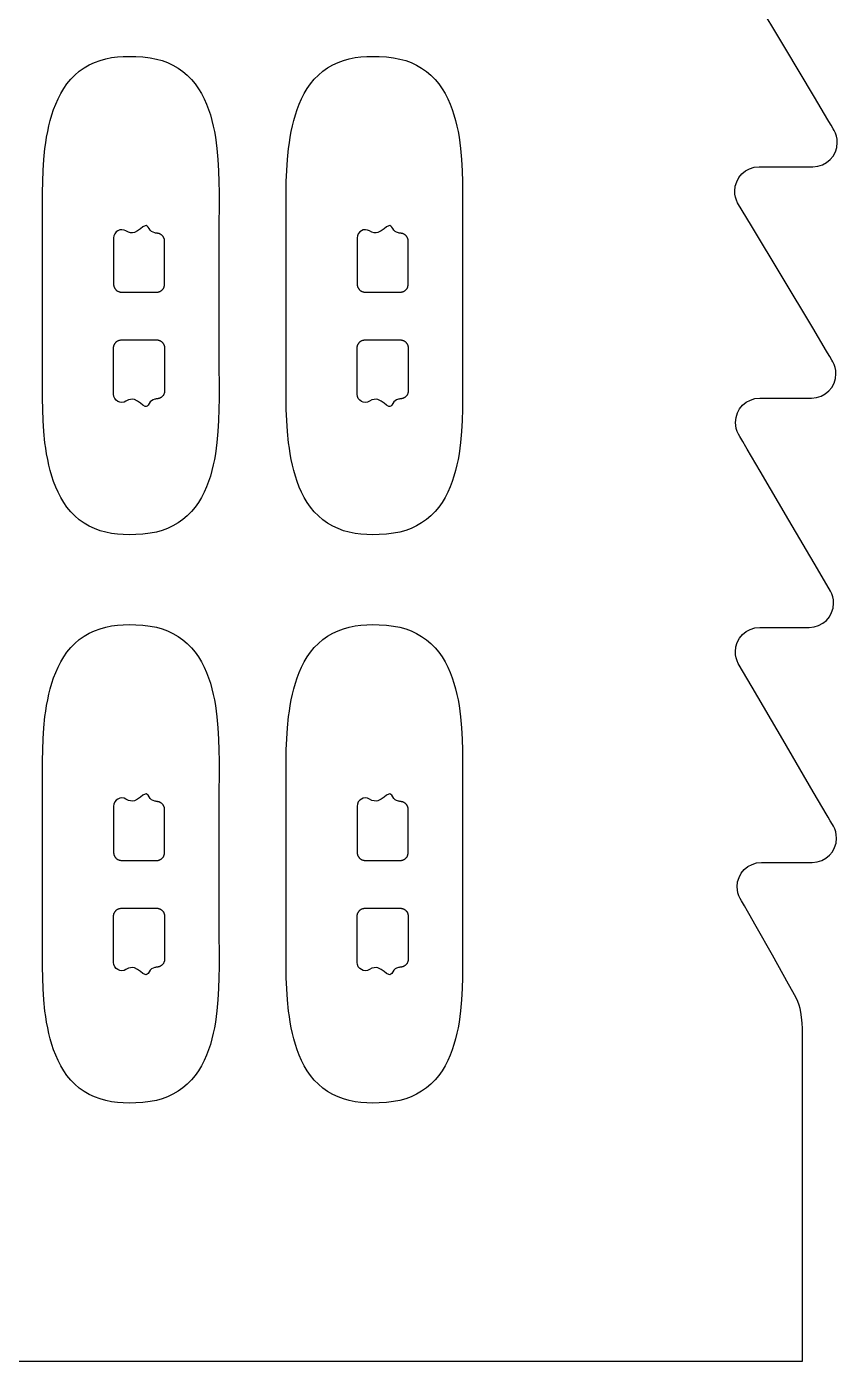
# Model space of a CAD drawing. Header units: millimetres. Extents: x -106 to 105, y 0 to 164.
# Drawn here: x 55.2 to 105.2, y 0 to 82.2 of the extents above; entities that cross this region are included whole.
import ezdxf

# ---------------------------------------------------------------- set-up
doc = ezdxf.new("R2010")
doc.units = ezdxf.units.MM
doc.header["$MEASUREMENT"] = 0
for name, color, linetype in [('Product Cutter 1', 2, 'Continuous'), ('Product Cutter 3', 4, 'Continuous'), ('Trim Cutting 1', 3, 'Continuous')]:
    doc.layers.add(name, color=color, linetype=linetype)

msp = doc.modelspace()

# ---------------------------------------------------------------- linework, layer by layer
at = {"layer": 'Product Cutter 1'}
for points in [[(56.223, 67.795), (56.224, 69.845), (56.225, 71.378), (56.226, 71.98), (56.234, 72.653), (56.259, 73.332), (56.305, 74.015), (56.376, 74.702), (56.422, 75.047), (56.477, 75.391), (56.541, 75.736), (56.614, 76.079), (56.699, 76.421), (56.797, 76.761), (56.908, 77.098), (57.035, 77.43), (57.18, 77.757), (57.343, 78.075), (57.526, 78.383), (57.731, 78.677), (57.96, 78.956), (58.211, 79.215), (58.485, 79.451), (58.78, 79.661), (59.093, 79.842), (59.422, 79.995), (59.764, 80.119), (60.115, 80.217), (60.471, 80.288), (60.832, 80.335), (61.196, 80.362), (61.56, 80.369), (61.961, 80.358), (62.404, 80.329), (62.844, 80.278), (63.236, 80.204), (63.586, 80.105), (63.928, 79.98), (64.257, 79.827), (64.57, 79.646), (64.865, 79.437), (65.14, 79.203), (65.394, 78.946), (65.624, 78.67), (65.831, 78.377), (66.016, 78.07), (66.179, 77.752), (66.324, 77.425), (66.45, 77.093), (66.56, 76.756), (66.656, 76.416), (66.738, 76.074), (66.809, 75.73), (66.87, 75.385), (66.92, 75.04), (66.963, 74.695), (67.026, 74.008), (67.066, 73.325), (67.086, 72.646), (67.091, 71.973), (67.091, 71.373), (67.09, 69.844), (67.088, 67.796), (67.087, 65.638), (67.088, 63.479), (67.09, 61.431), (67.091, 59.902), (67.091, 59.302), (67.086, 58.629), (67.066, 57.95), (67.026, 57.267), (66.963, 56.58), (66.92, 56.235), (66.87, 55.89), (66.809, 55.545), (66.738, 55.201), (66.656, 54.859), (66.56, 54.519), (66.45, 54.182), (66.324, 53.85), (66.179, 53.523), (66.016, 53.205), (65.831, 52.898), (65.624, 52.606), (65.394, 52.329), (65.14, 52.072), (64.865, 51.838), (64.57, 51.629), (64.257, 51.448), (63.928, 51.296), (63.586, 51.17), (63.236, 51.071), (62.844, 50.997), (62.404, 50.947), (61.961, 50.917), (61.56, 50.906), (61.196, 50.914), (60.832, 50.94), (60.471, 50.987), (60.115, 51.059), (59.764, 51.156), (59.422, 51.281), (59.093, 51.433), (58.78, 51.615), (58.485, 51.825), (58.211, 52.061), (57.96, 52.319), (57.731, 52.598), (57.526, 52.892), (57.343, 53.2), (57.18, 53.519), (57.035, 53.845), (56.908, 54.177), (56.797, 54.514), (56.699, 54.854), (56.614, 55.196), (56.541, 55.54), (56.477, 55.884), (56.422, 56.228), (56.376, 56.573), (56.305, 57.26), (56.259, 57.943), (56.234, 58.622), (56.226, 59.295), (56.225, 59.898), (56.224, 61.43), (56.223, 63.481), (56.222, 65.638)], [(71.223, 67.795), (71.224, 69.845), (71.225, 71.378), (71.226, 71.98), (71.234, 72.653), (71.259, 73.332), (71.305, 74.015), (71.376, 74.702), (71.422, 75.047), (71.477, 75.391), (71.541, 75.736), (71.614, 76.079), (71.699, 76.421), (71.797, 76.761), (71.908, 77.098), (72.035, 77.43), (72.18, 77.757), (72.343, 78.075), (72.526, 78.383), (72.731, 78.677), (72.96, 78.956), (73.211, 79.215), (73.485, 79.451), (73.78, 79.661), (74.093, 79.842), (74.422, 79.995), (74.764, 80.119), (75.115, 80.217), (75.471, 80.288), (75.832, 80.335), (76.196, 80.362), (76.56, 80.369), (76.961, 80.358), (77.404, 80.329), (77.844, 80.278), (78.236, 80.204), (78.586, 80.105), (78.928, 79.98), (79.257, 79.827), (79.57, 79.646), (79.865, 79.437), (80.14, 79.203), (80.394, 78.946), (80.624, 78.67), (80.831, 78.377), (81.016, 78.07), (81.179, 77.752), (81.324, 77.425), (81.45, 77.093), (81.56, 76.756), (81.656, 76.416), (81.738, 76.074), (81.809, 75.73), (81.87, 75.385), (81.92, 75.04), (81.963, 74.695), (82.026, 74.008), (82.066, 73.325), (82.086, 72.646), (82.091, 71.973), (82.091, 71.373), (82.09, 69.844), (82.088, 67.796), (82.087, 65.638), (82.088, 63.479), (82.09, 61.431), (82.091, 59.902), (82.091, 59.302), (82.086, 58.629), (82.066, 57.95), (82.026, 57.267), (81.963, 56.58), (81.92, 56.235), (81.87, 55.89), (81.809, 55.545), (81.738, 55.201), (81.656, 54.859), (81.56, 54.519), (81.45, 54.182), (81.324, 53.85), (81.179, 53.523), (81.016, 53.205), (80.831, 52.898), (80.624, 52.606), (80.394, 52.329), (80.14, 52.072), (79.865, 51.838), (79.57, 51.629), (79.257, 51.448), (78.928, 51.296), (78.586, 51.17), (78.236, 51.071), (77.844, 50.997), (77.404, 50.947), (76.961, 50.917), (76.56, 50.906), (76.196, 50.914), (75.832, 50.94), (75.471, 50.987), (75.115, 51.059), (74.764, 51.156), (74.422, 51.281), (74.093, 51.433), (73.78, 51.615), (73.485, 51.825), (73.211, 52.061), (72.96, 52.319), (72.731, 52.598), (72.526, 52.892), (72.343, 53.2), (72.18, 53.519), (72.035, 53.845), (71.908, 54.177), (71.797, 54.514), (71.699, 54.854), (71.614, 55.196), (71.541, 55.54), (71.477, 55.884), (71.422, 56.228), (71.376, 56.573), (71.305, 57.26), (71.259, 57.943), (71.234, 58.622), (71.226, 59.295), (71.225, 59.898), (71.224, 61.43), (71.223, 63.481), (71.222, 65.638)], [(56.223, 32.795), (56.224, 34.845), (56.225, 36.378), (56.226, 36.98), (56.234, 37.653), (56.259, 38.332), (56.305, 39.015), (56.376, 39.702), (56.422, 40.047), (56.477, 40.391), (56.541, 40.736), (56.614, 41.079), (56.699, 41.421), (56.797, 41.761), (56.908, 42.098), (57.035, 42.43), (57.18, 42.757), (57.343, 43.075), (57.526, 43.383), (57.731, 43.677), (57.96, 43.956), (58.211, 44.215), (58.485, 44.451), (58.78, 44.661), (59.093, 44.842), (59.422, 44.995), (59.764, 45.119), (60.115, 45.217), (60.471, 45.288), (60.832, 45.335), (61.196, 45.362), (61.56, 45.369), (61.961, 45.358), (62.404, 45.329), (62.844, 45.278), (63.236, 45.204), (63.586, 45.105), (63.928, 44.98), (64.257, 44.827), (64.57, 44.646), (64.865, 44.437), (65.14, 44.203), (65.394, 43.946), (65.624, 43.67), (65.831, 43.377), (66.016, 43.07), (66.179, 42.752), (66.324, 42.425), (66.45, 42.093), (66.56, 41.756), (66.656, 41.416), (66.738, 41.074), (66.809, 40.73), (66.87, 40.385), (66.92, 40.04), (66.963, 39.695), (67.026, 39.008), (67.066, 38.325), (67.086, 37.646), (67.091, 36.973), (67.091, 36.373), (67.09, 34.844), (67.088, 32.796), (67.087, 30.638), (67.088, 28.479), (67.09, 26.431), (67.091, 24.902), (67.091, 24.302), (67.086, 23.629), (67.066, 22.95), (67.026, 22.267), (66.963, 21.58), (66.92, 21.235), (66.87, 20.89), (66.809, 20.545), (66.738, 20.201), (66.656, 19.859), (66.56, 19.519), (66.45, 19.182), (66.324, 18.85), (66.179, 18.523), (66.016, 18.205), (65.831, 17.898), (65.624, 17.606), (65.394, 17.329), (65.14, 17.072), (64.865, 16.838), (64.57, 16.629), (64.257, 16.448), (63.928, 16.296), (63.586, 16.17), (63.236, 16.071), (62.844, 15.997), (62.404, 15.947), (61.961, 15.917), (61.56, 15.906), (61.196, 15.914), (60.832, 15.94), (60.471, 15.987), (60.115, 16.059), (59.764, 16.156), (59.422, 16.281), (59.093, 16.433), (58.78, 16.615), (58.485, 16.825), (58.211, 17.061), (57.96, 17.319), (57.731, 17.598), (57.526, 17.892), (57.343, 18.2), (57.18, 18.519), (57.035, 18.845), (56.908, 19.177), (56.797, 19.514), (56.699, 19.854), (56.614, 20.196), (56.541, 20.54), (56.477, 20.884), (56.422, 21.228), (56.376, 21.573), (56.305, 22.26), (56.259, 22.943), (56.234, 23.622), (56.226, 24.295), (56.225, 24.898), (56.224, 26.43), (56.223, 28.481), (56.222, 30.638)], [(71.223, 32.795), (71.224, 34.845), (71.225, 36.378), (71.226, 36.98), (71.234, 37.653), (71.259, 38.332), (71.305, 39.015), (71.376, 39.702), (71.422, 40.047), (71.477, 40.391), (71.541, 40.736), (71.614, 41.079), (71.699, 41.421), (71.797, 41.761), (71.908, 42.098), (72.035, 42.43), (72.18, 42.757), (72.343, 43.075), (72.526, 43.383), (72.731, 43.677), (72.96, 43.956), (73.211, 44.215), (73.485, 44.451), (73.78, 44.661), (74.093, 44.842), (74.422, 44.995), (74.764, 45.119), (75.115, 45.217), (75.471, 45.288), (75.832, 45.335), (76.196, 45.362), (76.56, 45.369), (76.961, 45.358), (77.404, 45.329), (77.844, 45.278), (78.236, 45.204), (78.586, 45.105), (78.928, 44.98), (79.257, 44.827), (79.57, 44.646), (79.865, 44.437), (80.14, 44.203), (80.394, 43.946), (80.624, 43.67), (80.831, 43.377), (81.016, 43.07), (81.179, 42.752), (81.324, 42.425), (81.45, 42.093), (81.56, 41.756), (81.656, 41.416), (81.738, 41.074), (81.809, 40.73), (81.87, 40.385), (81.92, 40.04), (81.963, 39.695), (82.026, 39.008), (82.066, 38.325), (82.086, 37.646), (82.091, 36.973), (82.091, 36.373), (82.09, 34.844), (82.088, 32.796), (82.087, 30.638), (82.088, 28.479), (82.09, 26.431), (82.091, 24.902), (82.091, 24.302), (82.086, 23.629), (82.066, 22.95), (82.026, 22.267), (81.963, 21.58), (81.92, 21.235), (81.87, 20.89), (81.809, 20.545), (81.738, 20.201), (81.656, 19.859), (81.56, 19.519), (81.45, 19.182), (81.324, 18.85), (81.179, 18.523), (81.016, 18.205), (80.831, 17.898), (80.624, 17.606), (80.394, 17.329), (80.14, 17.072), (79.865, 16.838), (79.57, 16.629), (79.257, 16.448), (78.928, 16.296), (78.586, 16.17), (78.236, 16.071), (77.844, 15.997), (77.404, 15.947), (76.961, 15.917), (76.56, 15.906), (76.196, 15.914), (75.832, 15.94), (75.471, 15.987), (75.115, 16.059), (74.764, 16.156), (74.422, 16.281), (74.093, 16.433), (73.78, 16.615), (73.485, 16.825), (73.211, 17.061), (72.96, 17.319), (72.731, 17.598), (72.526, 17.892), (72.343, 18.2), (72.18, 18.519), (72.035, 18.845), (71.908, 19.177), (71.797, 19.514), (71.699, 19.854), (71.614, 20.196), (71.541, 20.54), (71.477, 20.884), (71.422, 21.228), (71.376, 21.573), (71.305, 22.26), (71.259, 22.943), (71.234, 23.622), (71.226, 24.295), (71.225, 24.898), (71.224, 26.43), (71.223, 28.481), (71.222, 30.638)]]:
    msp.add_lwpolyline(points, close=True, dxfattribs=at)
at = {"layer": 'Product Cutter 3'}
for points in [[(60.6, 66.321), (60.601, 66.307), (60.602, 66.293), (60.603, 66.278), (60.605, 66.264), (60.607, 66.25), (60.61, 66.236), (60.613, 66.222), (60.616, 66.208), (60.62, 66.195), (60.624, 66.181), (60.629, 66.168), (60.638, 66.145), (60.648, 66.123), (60.659, 66.102), (60.671, 66.081), (60.684, 66.061), (60.698, 66.042), (60.713, 66.023), (60.729, 66.005), (60.747, 65.987), (60.765, 65.969), (60.785, 65.953), (60.805, 65.937), (60.826, 65.923), (60.848, 65.91), (60.87, 65.898), (60.893, 65.888), (60.916, 65.878), (60.94, 65.87), (60.964, 65.863), (60.988, 65.857), (61.012, 65.854), (61.037, 65.851), (61.062, 65.849), (61.087, 65.847), (61.425, 65.847), (62.17, 65.846), (62.915, 65.846), (63.253, 65.846), (63.27, 65.847), (63.286, 65.848), (63.303, 65.849), (63.319, 65.851), (63.336, 65.853), (63.352, 65.856), (63.368, 65.859), (63.384, 65.864), (63.399, 65.868), (63.415, 65.873), (63.431, 65.879), (63.446, 65.886), (63.469, 65.896), (63.491, 65.908), (63.513, 65.921), (63.534, 65.935), (63.554, 65.95), (63.573, 65.966), (63.592, 65.983), (63.61, 66.001), (63.626, 66.019), (63.641, 66.038), (63.655, 66.057), (63.668, 66.077), (63.68, 66.098), (63.691, 66.119), (63.701, 66.141), (63.711, 66.163), (63.718, 66.184), (63.724, 66.205), (63.729, 66.226), (63.734, 66.247), (63.737, 66.268), (63.739, 66.29), (63.74, 66.312), (63.741, 66.334), (63.741, 66.748), (63.742, 67.659), (63.743, 68.57), (63.743, 68.984), (63.742, 68.999), (63.742, 69.013), (63.741, 69.028), (63.739, 69.042), (63.738, 69.057), (63.735, 69.071), (63.733, 69.085), (63.729, 69.099), (63.726, 69.113), (63.722, 69.127), (63.717, 69.141), (63.712, 69.154), (63.703, 69.177), (63.693, 69.198), (63.682, 69.22), (63.67, 69.241), (63.657, 69.26), (63.643, 69.28), (63.628, 69.298), (63.612, 69.316), (63.594, 69.335), (63.576, 69.352), (63.556, 69.368), (63.536, 69.383), (63.515, 69.397), (63.493, 69.41), (63.471, 69.422), (63.448, 69.432), (63.425, 69.442), (63.402, 69.45), (63.378, 69.457), (63.354, 69.462), (63.33, 69.466), (63.305, 69.469), (63.281, 69.47), (63.256, 69.472), (63.246, 69.474), (63.22, 69.479), (63.182, 69.487), (63.135, 69.496), (63.029, 69.53), (62.93, 69.588), (62.848, 69.668), (62.787, 69.761), (62.726, 69.858), (62.666, 69.916), (62.605, 69.941), (62.542, 69.936), (62.407, 69.864), (62.256, 69.742), (62.082, 69.613), (61.879, 69.521), (61.765, 69.502), (61.642, 69.508), (61.508, 69.545), (61.363, 69.618), (61.245, 69.672), (61.112, 69.693), (60.978, 69.678), (60.857, 69.63), (60.753, 69.552), (60.67, 69.446), (60.618, 69.322), (60.601, 69.193), (60.6, 68.235), (60.6, 67.309), (60.6, 66.612), (60.6, 66.336)], [(75.6, 66.321), (75.601, 66.307), (75.602, 66.293), (75.603, 66.278), (75.605, 66.264), (75.607, 66.25), (75.61, 66.236), (75.613, 66.222), (75.616, 66.208), (75.62, 66.195), (75.624, 66.181), (75.629, 66.168), (75.638, 66.145), (75.648, 66.123), (75.659, 66.102), (75.671, 66.081), (75.684, 66.061), (75.698, 66.042), (75.713, 66.023), (75.729, 66.005), (75.747, 65.987), (75.765, 65.969), (75.785, 65.953), (75.805, 65.937), (75.826, 65.923), (75.848, 65.91), (75.87, 65.898), (75.893, 65.888), (75.916, 65.878), (75.94, 65.87), (75.964, 65.863), (75.988, 65.857), (76.012, 65.854), (76.037, 65.851), (76.062, 65.849), (76.087, 65.847), (76.425, 65.847), (77.17, 65.846), (77.915, 65.846), (78.253, 65.846), (78.27, 65.847), (78.286, 65.848), (78.303, 65.849), (78.319, 65.851), (78.336, 65.853), (78.352, 65.856), (78.368, 65.859), (78.384, 65.864), (78.399, 65.868), (78.415, 65.873), (78.431, 65.879), (78.446, 65.886), (78.469, 65.896), (78.491, 65.908), (78.513, 65.921), (78.534, 65.935), (78.554, 65.95), (78.573, 65.966), (78.592, 65.983), (78.61, 66.001), (78.626, 66.019), (78.641, 66.038), (78.655, 66.057), (78.668, 66.077), (78.68, 66.098), (78.691, 66.119), (78.701, 66.141), (78.711, 66.163), (78.718, 66.184), (78.724, 66.205), (78.729, 66.226), (78.734, 66.247), (78.737, 66.268), (78.739, 66.29), (78.74, 66.312), (78.741, 66.334), (78.741, 66.748), (78.742, 67.659), (78.743, 68.57), (78.743, 68.984), (78.742, 68.999), (78.742, 69.013), (78.741, 69.028), (78.739, 69.042), (78.738, 69.057), (78.735, 69.071), (78.733, 69.085), (78.729, 69.099), (78.726, 69.113), (78.722, 69.127), (78.717, 69.141), (78.712, 69.154), (78.703, 69.177), (78.693, 69.198), (78.682, 69.22), (78.67, 69.241), (78.657, 69.26), (78.643, 69.28), (78.628, 69.298), (78.612, 69.316), (78.594, 69.335), (78.576, 69.352), (78.556, 69.368), (78.536, 69.383), (78.515, 69.397), (78.493, 69.41), (78.471, 69.422), (78.448, 69.432), (78.425, 69.442), (78.402, 69.45), (78.378, 69.457), (78.354, 69.462), (78.33, 69.466), (78.305, 69.469), (78.281, 69.47), (78.256, 69.472), (78.246, 69.474), (78.22, 69.479), (78.182, 69.487), (78.135, 69.496), (78.029, 69.53), (77.93, 69.588), (77.848, 69.668), (77.787, 69.761), (77.726, 69.858), (77.666, 69.916), (77.605, 69.941), (77.542, 69.936), (77.407, 69.864), (77.256, 69.742), (77.082, 69.613), (76.879, 69.521), (76.765, 69.502), (76.642, 69.508), (76.508, 69.545), (76.363, 69.618), (76.245, 69.672), (76.112, 69.693), (75.978, 69.678), (75.857, 69.63), (75.753, 69.552), (75.67, 69.446), (75.618, 69.322), (75.601, 69.193), (75.6, 68.235), (75.6, 67.309), (75.6, 66.612), (75.6, 66.336)], [(60.6, 62.429), (60.601, 62.443), (60.602, 62.457), (60.603, 62.471), (60.605, 62.486), (60.607, 62.5), (60.61, 62.514), (60.613, 62.528), (60.616, 62.541), (60.62, 62.555), (60.624, 62.569), (60.629, 62.582), (60.638, 62.604), (60.648, 62.626), (60.659, 62.648), (60.671, 62.668), (60.684, 62.689), (60.698, 62.708), (60.713, 62.727), (60.729, 62.745), (60.747, 62.763), (60.765, 62.78), (60.785, 62.797), (60.805, 62.812), (60.826, 62.826), (60.848, 62.839), (60.87, 62.851), (60.893, 62.862), (60.916, 62.872), (60.94, 62.88), (60.964, 62.887), (60.988, 62.892), (61.012, 62.896), (61.037, 62.899), (61.062, 62.901), (61.087, 62.903), (61.425, 62.903), (62.17, 62.903), (62.915, 62.904), (63.253, 62.904), (63.27, 62.903), (63.286, 62.902), (63.303, 62.901), (63.319, 62.899), (63.336, 62.897), (63.352, 62.894), (63.368, 62.89), (63.384, 62.886), (63.399, 62.882), (63.415, 62.876), (63.431, 62.87), (63.446, 62.864), (63.469, 62.854), (63.491, 62.842), (63.513, 62.829), (63.534, 62.815), (63.554, 62.8), (63.573, 62.784), (63.592, 62.767), (63.61, 62.749), (63.626, 62.731), (63.641, 62.712), (63.655, 62.693), (63.668, 62.672), (63.68, 62.652), (63.691, 62.631), (63.701, 62.609), (63.711, 62.586), (63.718, 62.566), (63.724, 62.545), (63.729, 62.524), (63.734, 62.503), (63.737, 62.482), (63.739, 62.46), (63.74, 62.438), (63.741, 62.416), (63.741, 62.002), (63.742, 61.091), (63.743, 60.18), (63.743, 59.766), (63.742, 59.751), (63.742, 59.737), (63.741, 59.722), (63.739, 59.708), (63.738, 59.693), (63.735, 59.679), (63.733, 59.665), (63.729, 59.65), (63.726, 59.637), (63.722, 59.623), (63.717, 59.609), (63.712, 59.595), (63.703, 59.573), (63.693, 59.552), (63.682, 59.53), (63.67, 59.509), (63.657, 59.489), (63.643, 59.47), (63.628, 59.451), (63.612, 59.433), (63.594, 59.415), (63.576, 59.398), (63.556, 59.382), (63.536, 59.367), (63.515, 59.353), (63.493, 59.34), (63.471, 59.328), (63.448, 59.318), (63.425, 59.308), (63.402, 59.3), (63.378, 59.293), (63.354, 59.287), (63.33, 59.284), (63.305, 59.281), (63.281, 59.279), (63.256, 59.278), (63.246, 59.276), (63.22, 59.271), (63.182, 59.263), (63.135, 59.254), (63.029, 59.22), (62.93, 59.161), (62.848, 59.082), (62.787, 58.989), (62.726, 58.892), (62.666, 58.833), (62.605, 58.809), (62.542, 58.813), (62.407, 58.886), (62.256, 59.008), (62.082, 59.137), (61.879, 59.229), (61.765, 59.248), (61.642, 59.242), (61.508, 59.205), (61.363, 59.131), (61.245, 59.078), (61.112, 59.057), (60.978, 59.072), (60.857, 59.12), (60.753, 59.198), (60.67, 59.304), (60.618, 59.428), (60.601, 59.557), (60.6, 60.515), (60.6, 61.44), (60.6, 62.138), (60.6, 62.414)], [(75.6, 62.429), (75.601, 62.443), (75.602, 62.457), (75.603, 62.471), (75.605, 62.486), (75.607, 62.5), (75.61, 62.514), (75.613, 62.528), (75.616, 62.541), (75.62, 62.555), (75.624, 62.569), (75.629, 62.582), (75.638, 62.604), (75.648, 62.626), (75.659, 62.648), (75.671, 62.668), (75.684, 62.689), (75.698, 62.708), (75.713, 62.727), (75.729, 62.745), (75.747, 62.763), (75.765, 62.78), (75.785, 62.797), (75.805, 62.812), (75.826, 62.826), (75.848, 62.839), (75.87, 62.851), (75.893, 62.862), (75.916, 62.872), (75.94, 62.88), (75.964, 62.887), (75.988, 62.892), (76.012, 62.896), (76.037, 62.899), (76.062, 62.901), (76.087, 62.903), (76.425, 62.903), (77.17, 62.903), (77.915, 62.904), (78.253, 62.904), (78.27, 62.903), (78.286, 62.902), (78.303, 62.901), (78.319, 62.899), (78.336, 62.897), (78.352, 62.894), (78.368, 62.89), (78.384, 62.886), (78.399, 62.882), (78.415, 62.876), (78.431, 62.87), (78.446, 62.864), (78.469, 62.854), (78.491, 62.842), (78.513, 62.829), (78.534, 62.815), (78.554, 62.8), (78.573, 62.784), (78.592, 62.767), (78.61, 62.749), (78.626, 62.731), (78.641, 62.712), (78.655, 62.693), (78.668, 62.672), (78.68, 62.652), (78.691, 62.631), (78.701, 62.609), (78.711, 62.586), (78.718, 62.566), (78.724, 62.545), (78.729, 62.524), (78.734, 62.503), (78.737, 62.482), (78.739, 62.46), (78.74, 62.438), (78.741, 62.416), (78.741, 62.002), (78.742, 61.091), (78.743, 60.18), (78.743, 59.766), (78.742, 59.751), (78.742, 59.737), (78.741, 59.722), (78.739, 59.708), (78.738, 59.693), (78.735, 59.679), (78.733, 59.665), (78.729, 59.65), (78.726, 59.637), (78.722, 59.623), (78.717, 59.609), (78.712, 59.595), (78.703, 59.573), (78.693, 59.552), (78.682, 59.53), (78.67, 59.509), (78.657, 59.489), (78.643, 59.47), (78.628, 59.451), (78.612, 59.433), (78.594, 59.415), (78.576, 59.398), (78.556, 59.382), (78.536, 59.367), (78.515, 59.353), (78.493, 59.34), (78.471, 59.328), (78.448, 59.318), (78.425, 59.308), (78.402, 59.3), (78.378, 59.293), (78.354, 59.287), (78.33, 59.284), (78.305, 59.281), (78.281, 59.279), (78.256, 59.278), (78.246, 59.276), (78.22, 59.271), (78.182, 59.263), (78.135, 59.254), (78.029, 59.22), (77.93, 59.161), (77.848, 59.082), (77.787, 58.989), (77.726, 58.892), (77.666, 58.833), (77.605, 58.809), (77.542, 58.813), (77.407, 58.886), (77.256, 59.008), (77.082, 59.137), (76.879, 59.229), (76.765, 59.248), (76.642, 59.242), (76.508, 59.205), (76.363, 59.131), (76.245, 59.078), (76.112, 59.057), (75.978, 59.072), (75.857, 59.12), (75.753, 59.198), (75.67, 59.304), (75.618, 59.428), (75.601, 59.557), (75.6, 60.515), (75.6, 61.44), (75.6, 62.138), (75.6, 62.414)], [(60.6, 31.321), (60.601, 31.307), (60.602, 31.293), (60.603, 31.278), (60.605, 31.264), (60.607, 31.25), (60.61, 31.236), (60.613, 31.222), (60.616, 31.208), (60.62, 31.195), (60.624, 31.181), (60.629, 31.168), (60.638, 31.145), (60.648, 31.123), (60.659, 31.102), (60.671, 31.081), (60.684, 31.061), (60.698, 31.042), (60.713, 31.023), (60.729, 31.005), (60.747, 30.987), (60.765, 30.969), (60.785, 30.953), (60.805, 30.937), (60.826, 30.923), (60.848, 30.91), (60.87, 30.898), (60.893, 30.888), (60.916, 30.878), (60.94, 30.87), (60.964, 30.863), (60.988, 30.857), (61.012, 30.854), (61.037, 30.851), (61.062, 30.849), (61.087, 30.847), (61.425, 30.847), (62.17, 30.846), (62.915, 30.846), (63.253, 30.846), (63.27, 30.847), (63.286, 30.848), (63.303, 30.849), (63.319, 30.851), (63.336, 30.853), (63.352, 30.856), (63.368, 30.859), (63.384, 30.864), (63.399, 30.868), (63.415, 30.873), (63.431, 30.879), (63.446, 30.886), (63.469, 30.896), (63.491, 30.908), (63.513, 30.921), (63.534, 30.935), (63.554, 30.95), (63.573, 30.966), (63.592, 30.983), (63.61, 31.001), (63.626, 31.019), (63.641, 31.038), (63.655, 31.057), (63.668, 31.077), (63.68, 31.098), (63.691, 31.119), (63.701, 31.141), (63.711, 31.163), (63.718, 31.184), (63.724, 31.205), (63.729, 31.226), (63.734, 31.247), (63.737, 31.268), (63.739, 31.29), (63.74, 31.312), (63.741, 31.334), (63.741, 31.748), (63.742, 32.659), (63.743, 33.57), (63.743, 33.984), (63.742, 33.999), (63.742, 34.013), (63.741, 34.028), (63.739, 34.042), (63.738, 34.057), (63.735, 34.071), (63.733, 34.085), (63.729, 34.099), (63.726, 34.113), (63.722, 34.127), (63.717, 34.141), (63.712, 34.154), (63.703, 34.177), (63.693, 34.198), (63.682, 34.22), (63.67, 34.241), (63.657, 34.26), (63.643, 34.28), (63.628, 34.298), (63.612, 34.316), (63.594, 34.335), (63.576, 34.352), (63.556, 34.368), (63.536, 34.383), (63.515, 34.397), (63.493, 34.41), (63.471, 34.422), (63.448, 34.432), (63.425, 34.442), (63.402, 34.45), (63.378, 34.457), (63.354, 34.462), (63.33, 34.466), (63.305, 34.469), (63.281, 34.47), (63.256, 34.472), (63.246, 34.474), (63.22, 34.479), (63.182, 34.487), (63.135, 34.496), (63.029, 34.53), (62.93, 34.588), (62.848, 34.668), (62.787, 34.761), (62.726, 34.858), (62.666, 34.916), (62.605, 34.941), (62.542, 34.936), (62.407, 34.864), (62.256, 34.742), (62.082, 34.613), (61.879, 34.521), (61.765, 34.502), (61.642, 34.508), (61.508, 34.545), (61.363, 34.618), (61.245, 34.672), (61.112, 34.693), (60.978, 34.678), (60.857, 34.63), (60.753, 34.552), (60.67, 34.446), (60.618, 34.322), (60.601, 34.193), (60.6, 33.235), (60.6, 32.309), (60.6, 31.612), (60.6, 31.336)], [(75.6, 31.321), (75.601, 31.307), (75.602, 31.293), (75.603, 31.278), (75.605, 31.264), (75.607, 31.25), (75.61, 31.236), (75.613, 31.222), (75.616, 31.208), (75.62, 31.195), (75.624, 31.181), (75.629, 31.168), (75.638, 31.145), (75.648, 31.123), (75.659, 31.102), (75.671, 31.081), (75.684, 31.061), (75.698, 31.042), (75.713, 31.023), (75.729, 31.005), (75.747, 30.987), (75.765, 30.969), (75.785, 30.953), (75.805, 30.937), (75.826, 30.923), (75.848, 30.91), (75.87, 30.898), (75.893, 30.888), (75.916, 30.878), (75.94, 30.87), (75.964, 30.863), (75.988, 30.857), (76.012, 30.854), (76.037, 30.851), (76.062, 30.849), (76.087, 30.847), (76.425, 30.847), (77.17, 30.846), (77.915, 30.846), (78.253, 30.846), (78.27, 30.847), (78.286, 30.848), (78.303, 30.849), (78.319, 30.851), (78.336, 30.853), (78.352, 30.856), (78.368, 30.859), (78.384, 30.864), (78.399, 30.868), (78.415, 30.873), (78.431, 30.879), (78.446, 30.886), (78.469, 30.896), (78.491, 30.908), (78.513, 30.921), (78.534, 30.935), (78.554, 30.95), (78.573, 30.966), (78.592, 30.983), (78.61, 31.001), (78.626, 31.019), (78.641, 31.038), (78.655, 31.057), (78.668, 31.077), (78.68, 31.098), (78.691, 31.119), (78.701, 31.141), (78.711, 31.163), (78.718, 31.184), (78.724, 31.205), (78.729, 31.226), (78.734, 31.247), (78.737, 31.268), (78.739, 31.29), (78.74, 31.312), (78.741, 31.334), (78.741, 31.748), (78.742, 32.659), (78.743, 33.57), (78.743, 33.984), (78.742, 33.999), (78.742, 34.013), (78.741, 34.028), (78.739, 34.042), (78.738, 34.057), (78.735, 34.071), (78.733, 34.085), (78.729, 34.099), (78.726, 34.113), (78.722, 34.127), (78.717, 34.141), (78.712, 34.154), (78.703, 34.177), (78.693, 34.198), (78.682, 34.22), (78.67, 34.241), (78.657, 34.26), (78.643, 34.28), (78.628, 34.298), (78.612, 34.316), (78.594, 34.335), (78.576, 34.352), (78.556, 34.368), (78.536, 34.383), (78.515, 34.397), (78.493, 34.41), (78.471, 34.422), (78.448, 34.432), (78.425, 34.442), (78.402, 34.45), (78.378, 34.457), (78.354, 34.462), (78.33, 34.466), (78.305, 34.469), (78.281, 34.47), (78.256, 34.472), (78.246, 34.474), (78.22, 34.479), (78.182, 34.487), (78.135, 34.496), (78.029, 34.53), (77.93, 34.588), (77.848, 34.668), (77.787, 34.761), (77.726, 34.858), (77.666, 34.916), (77.605, 34.941), (77.542, 34.936), (77.407, 34.864), (77.256, 34.742), (77.082, 34.613), (76.879, 34.521), (76.765, 34.502), (76.642, 34.508), (76.508, 34.545), (76.363, 34.618), (76.245, 34.672), (76.112, 34.693), (75.978, 34.678), (75.857, 34.63), (75.753, 34.552), (75.67, 34.446), (75.618, 34.322), (75.601, 34.193), (75.6, 33.235), (75.6, 32.309), (75.6, 31.612), (75.6, 31.336)], [(60.6, 27.429), (60.601, 27.443), (60.602, 27.457), (60.603, 27.471), (60.605, 27.486), (60.607, 27.5), (60.61, 27.514), (60.613, 27.528), (60.616, 27.541), (60.62, 27.555), (60.624, 27.569), (60.629, 27.582), (60.638, 27.604), (60.648, 27.626), (60.659, 27.648), (60.671, 27.668), (60.684, 27.689), (60.698, 27.708), (60.713, 27.727), (60.729, 27.745), (60.747, 27.763), (60.765, 27.78), (60.785, 27.797), (60.805, 27.812), (60.826, 27.826), (60.848, 27.839), (60.87, 27.851), (60.893, 27.862), (60.916, 27.872), (60.94, 27.88), (60.964, 27.887), (60.988, 27.892), (61.012, 27.896), (61.037, 27.899), (61.062, 27.901), (61.087, 27.903), (61.425, 27.903), (62.17, 27.903), (62.915, 27.904), (63.253, 27.904), (63.27, 27.903), (63.286, 27.902), (63.303, 27.901), (63.319, 27.899), (63.336, 27.897), (63.352, 27.894), (63.368, 27.89), (63.384, 27.886), (63.399, 27.882), (63.415, 27.876), (63.431, 27.87), (63.446, 27.864), (63.469, 27.854), (63.491, 27.842), (63.513, 27.829), (63.534, 27.815), (63.554, 27.8), (63.573, 27.784), (63.592, 27.767), (63.61, 27.749), (63.626, 27.731), (63.641, 27.712), (63.655, 27.693), (63.668, 27.672), (63.68, 27.652), (63.691, 27.631), (63.701, 27.609), (63.711, 27.586), (63.718, 27.566), (63.724, 27.545), (63.729, 27.524), (63.734, 27.503), (63.737, 27.482), (63.739, 27.46), (63.74, 27.438), (63.741, 27.416), (63.741, 27.002), (63.742, 26.091), (63.743, 25.18), (63.743, 24.766), (63.742, 24.751), (63.742, 24.737), (63.741, 24.722), (63.739, 24.708), (63.738, 24.693), (63.735, 24.679), (63.733, 24.665), (63.729, 24.65), (63.726, 24.637), (63.722, 24.623), (63.717, 24.609), (63.712, 24.595), (63.703, 24.573), (63.693, 24.552), (63.682, 24.53), (63.67, 24.509), (63.657, 24.489), (63.643, 24.47), (63.628, 24.451), (63.612, 24.433), (63.594, 24.415), (63.576, 24.398), (63.556, 24.382), (63.536, 24.367), (63.515, 24.353), (63.493, 24.34), (63.471, 24.328), (63.448, 24.318), (63.425, 24.308), (63.402, 24.3), (63.378, 24.293), (63.354, 24.287), (63.33, 24.284), (63.305, 24.281), (63.281, 24.279), (63.256, 24.278), (63.246, 24.276), (63.22, 24.271), (63.182, 24.263), (63.135, 24.254), (63.029, 24.22), (62.93, 24.161), (62.848, 24.082), (62.787, 23.989), (62.726, 23.892), (62.666, 23.833), (62.605, 23.809), (62.542, 23.813), (62.407, 23.886), (62.256, 24.008), (62.082, 24.137), (61.879, 24.229), (61.765, 24.248), (61.642, 24.242), (61.508, 24.205), (61.363, 24.131), (61.245, 24.078), (61.112, 24.057), (60.978, 24.072), (60.857, 24.12), (60.753, 24.198), (60.67, 24.304), (60.618, 24.428), (60.601, 24.557), (60.6, 25.515), (60.6, 26.44), (60.6, 27.138), (60.6, 27.414)], [(75.6, 27.429), (75.601, 27.443), (75.602, 27.457), (75.603, 27.471), (75.605, 27.486), (75.607, 27.5), (75.61, 27.514), (75.613, 27.528), (75.616, 27.541), (75.62, 27.555), (75.624, 27.569), (75.629, 27.582), (75.638, 27.604), (75.648, 27.626), (75.659, 27.648), (75.671, 27.668), (75.684, 27.689), (75.698, 27.708), (75.713, 27.727), (75.729, 27.745), (75.747, 27.763), (75.765, 27.78), (75.785, 27.797), (75.805, 27.812), (75.826, 27.826), (75.848, 27.839), (75.87, 27.851), (75.893, 27.862), (75.916, 27.872), (75.94, 27.88), (75.964, 27.887), (75.988, 27.892), (76.012, 27.896), (76.037, 27.899), (76.062, 27.901), (76.087, 27.903), (76.425, 27.903), (77.17, 27.903), (77.915, 27.904), (78.253, 27.904), (78.27, 27.903), (78.286, 27.902), (78.303, 27.901), (78.319, 27.899), (78.336, 27.897), (78.352, 27.894), (78.368, 27.89), (78.384, 27.886), (78.399, 27.882), (78.415, 27.876), (78.431, 27.87), (78.446, 27.864), (78.469, 27.854), (78.491, 27.842), (78.513, 27.829), (78.534, 27.815), (78.554, 27.8), (78.573, 27.784), (78.592, 27.767), (78.61, 27.749), (78.626, 27.731), (78.641, 27.712), (78.655, 27.693), (78.668, 27.672), (78.68, 27.652), (78.691, 27.631), (78.701, 27.609), (78.711, 27.586), (78.718, 27.566), (78.724, 27.545), (78.729, 27.524), (78.734, 27.503), (78.737, 27.482), (78.739, 27.46), (78.74, 27.438), (78.741, 27.416), (78.741, 27.002), (78.742, 26.091), (78.743, 25.18), (78.743, 24.766), (78.742, 24.751), (78.742, 24.737), (78.741, 24.722), (78.739, 24.708), (78.738, 24.693), (78.735, 24.679), (78.733, 24.665), (78.729, 24.65), (78.726, 24.637), (78.722, 24.623), (78.717, 24.609), (78.712, 24.595), (78.703, 24.573), (78.693, 24.552), (78.682, 24.53), (78.67, 24.509), (78.657, 24.489), (78.643, 24.47), (78.628, 24.451), (78.612, 24.433), (78.594, 24.415), (78.576, 24.398), (78.556, 24.382), (78.536, 24.367), (78.515, 24.353), (78.493, 24.34), (78.471, 24.328), (78.448, 24.318), (78.425, 24.308), (78.402, 24.3), (78.378, 24.293), (78.354, 24.287), (78.33, 24.284), (78.305, 24.281), (78.281, 24.279), (78.256, 24.278), (78.246, 24.276), (78.22, 24.271), (78.182, 24.263), (78.135, 24.254), (78.029, 24.22), (77.93, 24.161), (77.848, 24.082), (77.787, 23.989), (77.726, 23.892), (77.666, 23.833), (77.605, 23.809), (77.542, 23.813), (77.407, 23.886), (77.256, 24.008), (77.082, 24.137), (76.879, 24.229), (76.765, 24.248), (76.642, 24.242), (76.508, 24.205), (76.363, 24.131), (76.245, 24.078), (76.112, 24.057), (75.978, 24.072), (75.857, 24.12), (75.753, 24.198), (75.67, 24.304), (75.618, 24.428), (75.601, 24.557), (75.6, 25.515), (75.6, 26.44), (75.6, 27.138), (75.6, 27.414)]]:
    msp.add_lwpolyline(points, close=True, dxfattribs=at)
at = {"layer": 'Trim Cutting 1'}
msp.add_lwpolyline([(31.708, 0), (55.478, 0), (79.249, 0), (103.02, 0), (103.02, 6.572), (103.02, 13.191), (103.02, 18.303), (103.02, 20.352), (103.012, 20.493), (102.991, 20.823), (102.96, 21.203), (102.923, 21.496), (102.872, 21.725), (102.811, 21.931), (102.727, 22.151), (102.608, 22.423), (102.157, 23.23), (101.165, 25.005), (100.172, 26.78), (99.721, 27.586), (99.636, 27.731), (99.449, 28.048), (99.261, 28.366), (99.176, 28.51), (99.1, 28.675), (99.044, 28.849), (99.009, 29.032), (98.997, 29.222), (99.027, 29.525), (99.115, 29.806), (99.253, 30.061), (99.436, 30.283), (99.658, 30.467), (99.913, 30.605), (100.195, 30.692), (100.497, 30.723), (100.985, 30.723), (102.057, 30.723), (103.13, 30.723), (103.618, 30.723), (103.92, 30.753), (104.202, 30.841), (104.457, 30.979), (104.679, 31.162), (104.862, 31.384), (105, 31.639), (105.087, 31.92), (105.118, 32.222), (105.105, 32.421), (105.067, 32.612), (105.006, 32.793), (104.923, 32.964), (104.863, 33.065), (104.731, 33.288), (104.6, 33.512), (104.54, 33.613), (103.684, 35.077), (101.803, 38.298), (99.921, 41.519), (99.066, 42.983), (98.989, 43.147), (98.933, 43.322), (98.898, 43.504), (98.886, 43.694), (98.917, 43.997), (99.004, 44.279), (99.143, 44.533), (99.326, 44.756), (99.548, 44.939), (99.802, 45.077), (100.084, 45.165), (100.386, 45.195), (100.863, 45.195), (101.91, 45.195), (102.958, 45.195), (103.434, 45.195), (103.736, 45.226), (104.017, 45.313), (104.272, 45.451), (104.494, 45.634), (104.677, 45.856), (104.816, 46.111), (104.903, 46.392), (104.934, 46.694), (104.921, 46.893), (104.883, 47.084), (104.821, 47.266), (104.739, 47.436), (103.939, 48.803), (102.18, 51.81), (100.42, 54.818), (99.621, 56.185), (99.535, 56.329), (99.348, 56.647), (99.161, 56.965), (99.076, 57.109), (98.999, 57.273), (98.943, 57.448), (98.908, 57.631), (98.896, 57.821), (98.927, 58.123), (99.014, 58.405), (99.152, 58.66), (99.336, 58.882), (99.558, 59.065), (99.812, 59.203), (100.094, 59.291), (100.396, 59.321), (100.894, 59.321), (101.989, 59.321), (103.084, 59.321), (103.582, 59.321), (103.884, 59.352), (104.166, 59.439), (104.42, 59.577), (104.642, 59.76), (104.826, 59.982), (104.964, 60.237), (105.051, 60.518), (105.082, 60.821), (105.069, 61.019), (105.031, 61.21), (104.97, 61.392), (104.887, 61.562), (104.827, 61.664), (104.695, 61.887), (104.564, 62.11), (104.504, 62.212), (103.648, 63.64), (101.767, 66.783), (99.885, 69.926), (99.029, 71.354), (98.953, 71.519), (98.897, 71.693), (98.862, 71.876), (98.85, 72.066), (98.881, 72.369), (98.968, 72.65), (99.106, 72.905), (99.289, 73.127), (99.511, 73.311), (99.766, 73.449), (100.048, 73.536), (100.35, 73.567), (100.868, 73.567), (102.008, 73.567), (103.147, 73.567), (103.665, 73.567), (103.967, 73.597), (104.249, 73.685), (104.503, 73.823), (104.725, 74.006), (104.909, 74.228), (105.047, 74.482), (105.134, 74.764), (105.165, 75.066), (105.152, 75.265), (105.114, 75.456), (105.053, 75.637), (104.97, 75.807), (104.91, 75.909), (104.778, 76.132), (104.647, 76.356), (104.587, 76.457), (103.757, 77.847), (101.933, 80.906), (100.108, 83.964)], dxfattribs=at)

doc.saveas('drawing.dxf')
